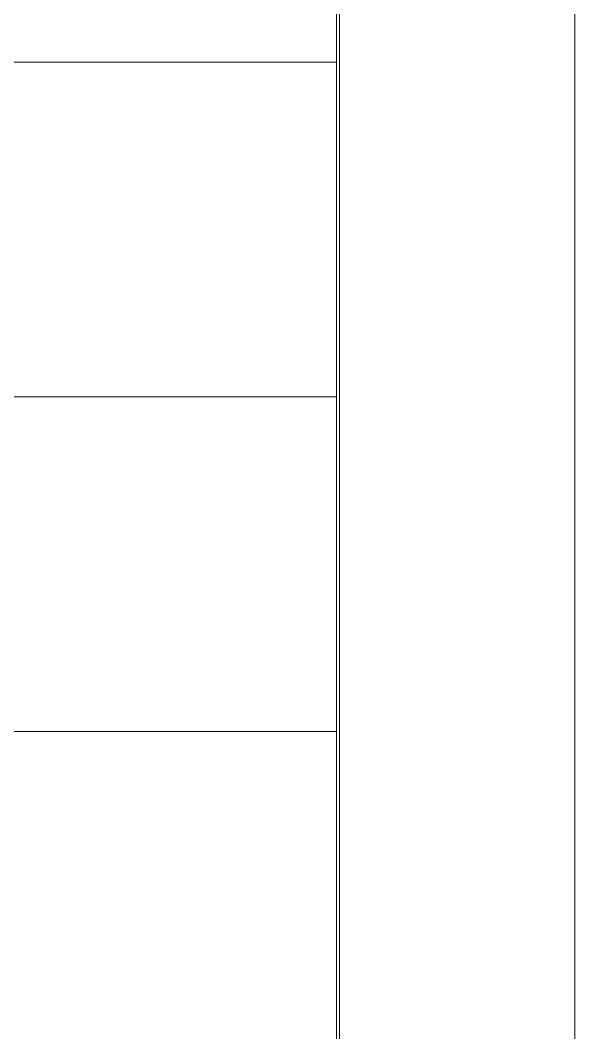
# Model space of a CAD drawing. Header units: millimetres. Extents: x 5 to 599, y 5 to 425.
# Drawn here: x 587.3 to 599, y 111.61 to 132.98 of the extents above; entities that cross this region are included whole.
import ezdxf

# ---------------------------------------------------------------- set-up
doc = ezdxf.new("R2010")
doc.units = ezdxf.units.MM
doc.linetypes.add('XKITLINE00', pattern=[0])
doc.layers.add('DrawingSheet', color=5, linetype='Continuous', lineweight=0)
doc.layers.add('OtherObjectType', color=1, linetype='Continuous', lineweight=0)

# ---------------------------------------------------------------- blocks, each defined once
blk = doc.blocks.new('*A1')
at = {"layer": 'DrawingSheet', "color": 5, "linetype": 'XKITLINE00', "lineweight": 0}
blk.add_line((599, 5), (599, 425), dxfattribs=at)
blk = doc.blocks.new('*A3')
at = {"layer": 'OtherObjectType', "color": 7, "linetype": 'XKITLINE00', "lineweight": 0}
for p, q in [((599, 5), (599, 425)), ((593.969, 420.298), (593.969, 9.6)), ((594.031, 420.349), (594.031, 9.651)), ((539.9, 132.09), (593.969, 132.09)), ((539.9, 125.027), (593.969, 125.027)), ((539.9, 117.964), (593.969, 117.964))]:
    blk.add_line(p, q, dxfattribs=at)

msp = doc.modelspace()

# ---------------------------------------------------------------- block references
at = {"lineweight": 0}
for name in ['*A1', '*A3']:
    msp.add_blockref(name, (0, 0), dxfattribs=at)

doc.saveas('drawing.dxf')
